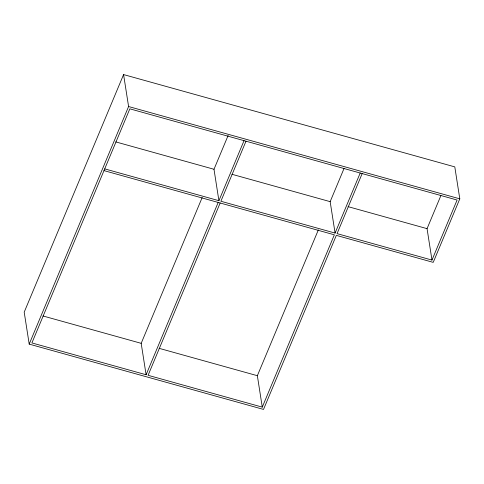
<?xml version="1.0" encoding="UTF-8"?>
<svg xmlns="http://www.w3.org/2000/svg" width="484" height="484" viewBox="0 0 484 484"><rect width="100%" height="100%" fill="white"/><g stroke="black" fill="none" stroke-linecap="round" stroke-linejoin="round"><path stroke-width="0.73" d="M123.583 74.578L24.2 312.162L29.203 344.118L263.52 409.422L336.332 235.369L433.222 262.37L459.8 198.839L454.797 166.883L123.583 74.578L128.587 106.534L29.203 344.118M362.177 173.574L337.058 233.627L431.976 260.077L457.096 200.031L129.833 108.827L31.908 342.932L146.101 374.755L141.183 343.331L202.173 197.526M104.713 168.874L218.913 200.697L213.995 169.273L228.139 135.453M146.101 374.755L218.181 202.439M218.913 200.697L244.033 140.65M220.159 202.99L148.08 375.306L262.274 407.135L334.353 234.819L103.987 170.616M246.005 141.201L220.886 201.253L335.085 233.076L360.205 173.024M262.274 407.135L257.355 375.705L318.345 229.9M335.085 233.076L330.167 201.653L344.021 168.523M431.976 260.077L427.057 228.654L440.918 195.524M128.587 106.534L459.8 198.839M115.803 141.909L213.995 169.273M231.975 174.288L330.167 201.653M348.081 206.644L427.057 228.654M42.991 315.967L141.183 343.331M159.163 348.341L257.355 375.705"/></g></svg>
